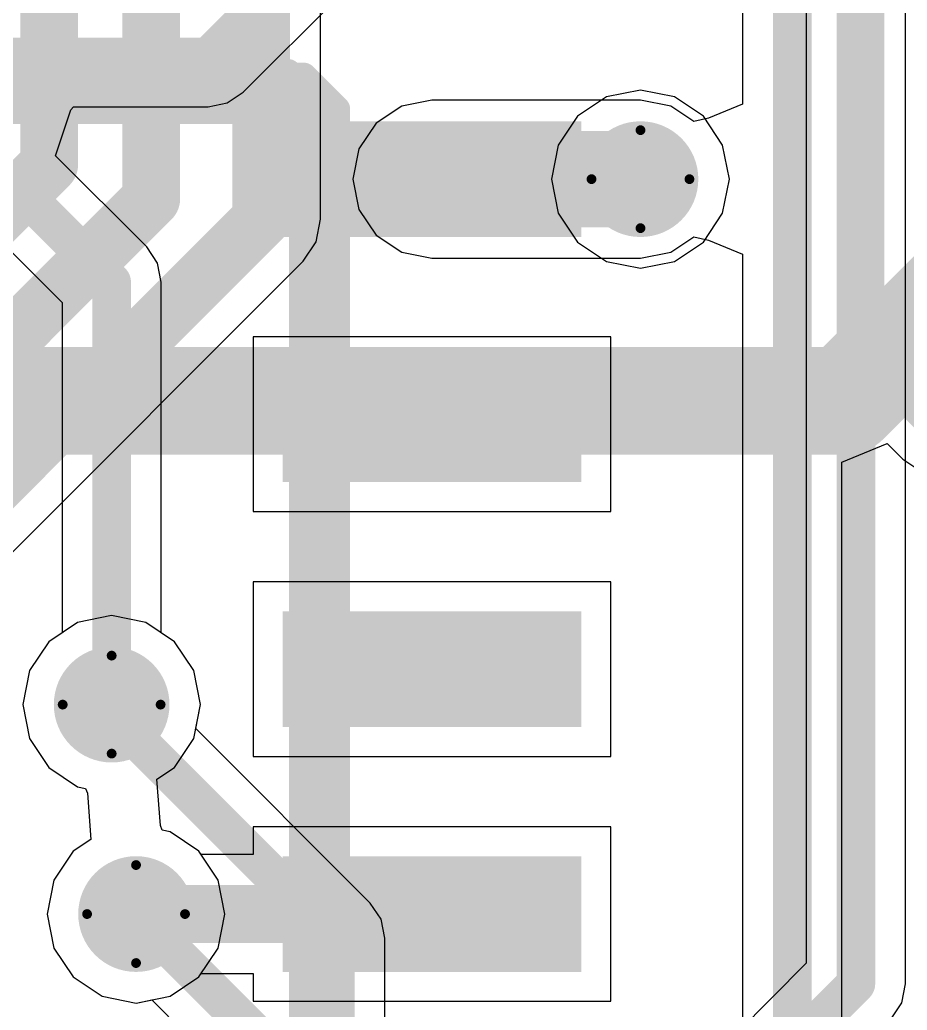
# Model space of a CAD drawing. Header units: millimetres. Extents: x -16 to 330, y -45 to 150.
# Drawn here: x 73.06 to 77.66, y 37.76 to 42.89 of the extents above; entities that cross this region are included whole.
import ezdxf

# ---------------------------------------------------------------- set-up
doc = ezdxf.new("R2010")
doc.units = ezdxf.units.MM
for name, color, linetype in [('BottomLayer', 5, 'Continuous'), ('BottomSolder', 6, 'Continuous'), ('DrillDrawing', 1, 'Continuous'), ('Mechanical13', 56, 'Continuous'), ('MidLayer1', 16, 'Continuous'), ('MidLayer2', 76, 'Continuous'), ('TopLayer', 1, 'Continuous'), ('TopOverlay', 2, 'Continuous'), ('TopPaste', 8, 'Continuous'), ('TopSolder', 216, 'Continuous'), ('ViaHoleLayer', 16, 'Continuous')]:
    doc.layers.add(name, color=color, linetype=linetype)

# ---------------------------------------------------------------- blocks, each defined once
blk = doc.blocks.new('14_SOIC_71')
at = {"layer": 'TopLayer'}
for points in [[(-3.475, 0.3), (-1.925, 0.3), (-1.925, -0.3), (-3.475, -0.3)], [(-3.475, -0.97), (-1.925, -0.97), (-1.925, -1.57), (-3.475, -1.57)], [(-3.475, -2.24), (-1.925, -2.24), (-1.925, -2.84), (-3.475, -2.84)], [(-3.475, -3.51), (-1.925, -3.51), (-1.925, -4.11), (-3.475, -4.11)]]:
    blk.add_hatch(color=1, dxfattribs=at).paths.add_polyline_path(points)
at = {"layer": 'TopPaste'}
for points in [[(-3.475, 0.3), (-1.925, 0.3), (-1.925, -0.3), (-3.475, -0.3)], [(-3.475, -0.97), (-1.925, -0.97), (-1.925, -1.57), (-3.475, -1.57)], [(-3.475, -2.24), (-1.925, -2.24), (-1.925, -2.84), (-3.475, -2.84)], [(-3.475, -3.51), (-1.925, -3.51), (-1.925, -4.11), (-3.475, -4.11)]]:
    blk.add_hatch(color=8, dxfattribs=at).paths.add_polyline_path(points)
at = {"layer": 'TopSolder'}
for points in [[(-3.475, 0.3), (-1.925, 0.3), (-1.925, -0.3), (-3.475, -0.3)], [(-3.475, -0.97), (-1.925, -0.97), (-1.925, -1.57), (-3.475, -1.57)], [(-3.475, -2.24), (-1.925, -2.24), (-1.925, -2.84), (-3.475, -2.84)], [(-3.475, -3.51), (-1.925, -3.51), (-1.925, -4.11), (-3.475, -4.11)]]:
    blk.add_hatch(color=216, dxfattribs=at).paths.add_polyline_path(points)
at = {"layer": 'TopOverlay', "const_width": 0.127}
for points in [[(-1.9558, -4.2188), (-1.9558, -4.3688)], [(2.032, -4.3688), (-1.9558, -4.3688)]]:
    blk.add_lwpolyline(points, dxfattribs=at)
at = {"layer": 'TopOverlay', "const_width": 0.0635}
for points in [[(-1.9875, -4.2188, 1), (-1.9241, -4.2188, 1)], [(-1.9875, -4.3688, 1), (-1.9241, -4.3688, 1)], [(-1.9875, -4.3688, 1), (-1.9241, -4.3688, 1)]]:
    blk.add_lwpolyline(points, format="xyb", close=True, dxfattribs=at)

msp = doc.modelspace()

# ---------------------------------------------------------------- hatches: boundary and pattern name
at = {"layer": 'BottomLayer'}
h = msp.add_hatch(color=5, dxfattribs=at)
edge = h.paths.add_edge_path()
edge.add_arc((76.2762, 42.0688), 0.3, 0, 360)
h = msp.add_hatch(color=5, dxfattribs=at)
edge = h.paths.add_edge_path()
edge.add_arc((73.533, 39.3446), 0.3, 0, 360)
h = msp.add_hatch(color=5, dxfattribs=at)
edge = h.paths.add_edge_path()
edge.add_arc((73.6595, 38.2588), 0.3, 0, 360)
at = {"layer": 'BottomSolder'}
h = msp.add_hatch(color=6, dxfattribs=at)
edge = h.paths.add_edge_path()
edge.add_arc((76.2762, 42.0688), 0.15, 0, 360)
h = msp.add_hatch(color=6, dxfattribs=at)
edge = h.paths.add_edge_path()
edge.add_arc((73.533, 39.3446), 0.15, 0, 360)
h = msp.add_hatch(color=6, dxfattribs=at)
edge = h.paths.add_edge_path()
edge.add_arc((73.6595, 38.2588), 0.15, 0, 360)
at = {"layer": 'MidLayer1'}
h = msp.add_hatch(color=16, dxfattribs=at)
edge = h.paths.add_edge_path()
edge.add_arc((76.2762, 42.0688), 0.3, 0, 360)
h = msp.add_hatch(color=16, dxfattribs=at)
edge = h.paths.add_edge_path()
edge.add_arc((73.533, 39.3446), 0.3, 0, 360)
h = msp.add_hatch(color=16, dxfattribs=at)
edge = h.paths.add_edge_path()
edge.add_arc((73.6595, 38.2588), 0.3, 0, 360)
at = {"layer": 'MidLayer2'}
h = msp.add_hatch(color=76, dxfattribs=at)
edge = h.paths.add_edge_path()
edge.add_arc((76.2762, 42.0688), 0.3, 0, 360)
h = msp.add_hatch(color=76, dxfattribs=at)
edge = h.paths.add_edge_path()
edge.add_arc((73.533, 39.3446), 0.3, 0, 360)
h = msp.add_hatch(color=76, dxfattribs=at)
edge = h.paths.add_edge_path()
edge.add_arc((73.6595, 38.2588), 0.3, 0, 360)
at = {"layer": 'TopLayer'}
h = msp.add_hatch(color=1, dxfattribs=at)
edge = h.paths.add_edge_path()
edge.add_arc((76.2762, 42.0688), 0.3, 0, 360)
h = msp.add_hatch(color=1, dxfattribs=at)
edge = h.paths.add_edge_path()
edge.add_arc((73.533, 39.3446), 0.3, 0, 360)
h = msp.add_hatch(color=1, dxfattribs=at)
edge = h.paths.add_edge_path()
edge.add_arc((73.6595, 38.2588), 0.3, 0, 360)
at = {"layer": 'TopSolder'}
h = msp.add_hatch(color=216, dxfattribs=at)
edge = h.paths.add_edge_path()
edge.add_arc((76.2762, 42.0688), 0.15, 0, 360)
h = msp.add_hatch(color=216, dxfattribs=at)
edge = h.paths.add_edge_path()
edge.add_arc((73.533, 39.3446), 0.15, 0, 360)
h = msp.add_hatch(color=216, dxfattribs=at)
edge = h.paths.add_edge_path()
edge.add_arc((73.6595, 38.2588), 0.15, 0, 360)
at = {"layer": 'ViaHoleLayer'}
h = msp.add_hatch(color=16, dxfattribs=at)
edge = h.paths.add_edge_path()
edge.add_arc((76.2762, 42.0688), 0.15, 0, 360)
h = msp.add_hatch(color=16, dxfattribs=at)
edge = h.paths.add_edge_path()
edge.add_arc((73.533, 39.3446), 0.15, 0, 360)
h = msp.add_hatch(color=16, dxfattribs=at)
edge = h.paths.add_edge_path()
edge.add_arc((73.6595, 38.2588), 0.15, 0, 360)

# ---------------------------------------------------------------- linework, layer by layer
at = {"layer": 'BottomLayer'}
for p, q in [((77.1364, 44.7967), (77.1364, 38.0034)), ((74.617, 41.8616), (74.617, 43.4462)), ((77.6511, 37.8968), (77.6511, 43.2587)), ((74.5935, 41.7436), (74.617, 41.8616)), ((74.617, 41.8616), (74.617, 41.8616)), ((74.5266, 41.6436), (74.5935, 41.7436)), ((71.6377, 38.7547), (74.5266, 41.6436)), ((74.5266, 41.6436), (74.5266, 41.6436)), ((73.533, 39.8059), (73.3565, 39.7708)), ((73.7095, 39.7708), (73.533, 39.8059)), ((73.3565, 39.7708), (73.2068, 39.6708)), ((73.8591, 39.6708), (73.7095, 39.7708)), ((73.2068, 39.6708), (73.1068, 39.5211)), ((73.9591, 39.5211), (73.8591, 39.6708)), ((73.1068, 39.5211), (73.0717, 39.3446)), ((73.9942, 39.3446), (73.9591, 39.5211)), ((73.0717, 39.3446), (73.1068, 39.1681)), ((73.9697, 39.2211), (73.9942, 39.3446)), ((74.8748, 38.3159), (73.9697, 39.2211)), ((73.1068, 39.1681), (73.2068, 39.0184)), ((73.2068, 39.0184), (73.3565, 38.9185)), ((73.3565, 38.9185), (73.3977, 38.9103)), ((73.3977, 38.9103), (73.4069, 38.886)), ((73.4069, 38.886), (73.4245, 38.6459)), ((73.4245, 38.6459), (73.3333, 38.585)), ((73.3333, 38.585), (73.2333, 38.4353)), ((73.2333, 38.4353), (73.1982, 38.2588)), ((74.9306, 38.2324), (74.8748, 38.3159)), ((73.1982, 38.2588), (73.2333, 38.0823)), ((74.9502, 38.1339), (74.9306, 38.2324)), ((74.9502, 35.119), (74.9502, 38.1339)), ((73.2333, 38.0823), (73.3333, 37.9326)), ((77.1364, 38.0034), (76.567, 37.4339)), ((73.3333, 37.9326), (73.4829, 37.8327)), ((77.6315, 37.7983), (77.6511, 37.8968)), ((73.4829, 37.8327), (73.6595, 37.7975)), ((73.6595, 37.7975), (73.7406, 37.8137)), ((73.7406, 37.8137), (74.037, 37.5173)), ((77.5758, 37.7148), (77.6315, 37.7983))]:
    msp.add_line(p, q, dxfattribs=at)
for points, const_width in [([(73.7383, 41.967), (73.7383, 48.9442)], 0.3), ([(73.2089, 42.144), (73.2089, 48.1244)], 0.3), ([(74.3086, 41.8616), (74.3086, 48.0339)], 0.3), ([(77.3938, 37.8968), (77.3938, 45.5422)], 0.2), ([(69.3166, 38.2517), (73.2089, 42.144)], 0.3), ([(69.8246, 38.0532), (73.7383, 41.967)], 0.3), ([(71.3294, 38.8824), (74.3086, 41.8616)], 0.3), ([(73.533, 39.2938), (73.533, 39.3446)], 0.2), ([(73.533, 39.2938), (74.6929, 38.1339)], 0.2), ([(73.6595, 38.2588), (74.2944, 37.6239)], 0.2), ([(74.6929, 35.119), (74.6929, 38.1339)], 0.2), ([(76.4858, 36.9888), (77.3938, 37.8968)], 0.2)]:
    msp.add_lwpolyline(points, dxfattribs=dict(at, const_width=const_width))
for points, const_width in [([(73.1339, 42.144, 1), (73.2839, 42.144, 1)], 0.15), ([(73.1339, 42.144, 1), (73.2839, 42.144, 1)], 0.15), ([(73.6633, 41.967, 1), (73.8133, 41.967, 1)], 0.15), ([(73.6633, 41.967, 1), (73.8133, 41.967, 1)], 0.15), ([(74.2336, 41.8616, 1), (74.3836, 41.8616, 1)], 0.15), ([(74.2336, 41.8616, 1), (74.3836, 41.8616, 1)], 0.15), ([(73.483, 39.3446, 1), (73.583, 39.3446, 1)], 0.1), ([(73.483, 39.2938, 1), (73.583, 39.2938, 1)], 0.1), ([(73.483, 39.2938, 1), (73.583, 39.2938, 1)], 0.1), ([(73.6095, 38.2588, 1), (73.7095, 38.2588, 1)], 0.1), ([(74.6429, 38.1339, 1), (74.7429, 38.1339, 1)], 0.1), ([(74.6429, 38.1339, 1), (74.7429, 38.1339, 1)], 0.1), ([(77.3438, 37.8968, 1), (77.4438, 37.8968, 1)], 0.1), ([(77.3438, 37.8968, 1), (77.4438, 37.8968, 1)], 0.1)]:
    msp.add_lwpolyline(points, format="xyb", close=True, dxfattribs=dict(at, const_width=const_width))
at = {"layer": 'DrillDrawing', "const_width": 0.0508}
for points in [[(76.0222, 42.0688), (76.2762, 42.3228)], [(76.2762, 42.3228), (76.5302, 42.0688)], [(76.0222, 42.0688), (76.2762, 41.8148)], [(76.2762, 41.8148), (76.5302, 42.0688)], [(73.279, 39.3446), (73.533, 39.5986)], [(73.533, 39.5986), (73.787, 39.3446)], [(73.279, 39.3446), (73.533, 39.0906)], [(73.533, 39.0906), (73.787, 39.3446)], [(73.4055, 38.2588), (73.6595, 38.5128)], [(73.6595, 38.5128), (73.9135, 38.2588)], [(73.4055, 38.2588), (73.6595, 38.0048)], [(73.6595, 38.0048), (73.9135, 38.2588)]]:
    msp.add_lwpolyline(points, dxfattribs=at)
at = {"layer": 'DrillDrawing', "const_width": 0.0254}
for points in [[(76.2635, 42.3228, 1), (76.2889, 42.3228, 1)], [(76.2635, 42.3228, 1), (76.2889, 42.3228, 1)], [(76.0095, 42.0688, 1), (76.0349, 42.0688, 1)], [(76.0095, 42.0688, 1), (76.0349, 42.0688, 1)], [(76.5175, 42.0688, 1), (76.5429, 42.0688, 1)], [(76.5175, 42.0688, 1), (76.5429, 42.0688, 1)], [(76.2635, 41.8148, 1), (76.2889, 41.8148, 1)], [(76.2635, 41.8148, 1), (76.2889, 41.8148, 1)], [(73.5203, 39.5986, 1), (73.5457, 39.5986, 1)], [(73.5203, 39.5986, 1), (73.5457, 39.5986, 1)], [(73.2663, 39.3446, 1), (73.2917, 39.3446, 1)], [(73.2663, 39.3446, 1), (73.2917, 39.3446, 1)], [(73.7743, 39.3446, 1), (73.7997, 39.3446, 1)], [(73.7743, 39.3446, 1), (73.7997, 39.3446, 1)], [(73.5203, 39.0906, 1), (73.5457, 39.0906, 1)], [(73.5203, 39.0906, 1), (73.5457, 39.0906, 1)], [(73.6468, 38.5128, 1), (73.6722, 38.5128, 1)], [(73.6468, 38.5128, 1), (73.6722, 38.5128, 1)], [(73.3928, 38.2588, 1), (73.4182, 38.2588, 1)], [(73.3928, 38.2588, 1), (73.4182, 38.2588, 1)], [(73.9008, 38.2588, 1), (73.9262, 38.2588, 1)], [(73.9008, 38.2588, 1), (73.9262, 38.2588, 1)], [(73.6468, 38.0048, 1), (73.6722, 38.0048, 1)], [(73.6468, 38.0048, 1), (73.6722, 38.0048, 1)]]:
    msp.add_lwpolyline(points, format="xyb", close=True, dxfattribs=at)
at = {"layer": 'Mechanical13', "const_width": 0.127}
for points in [[(70.9812, 42.6088), (74.5312, 42.6088)], [(74.4363, 42.419), (74.5312, 42.6088)], [(74.5312, 42.6088), (74.7062, 42.4338)], [(71.0187, 42.5338), (74.4937, 42.5338)], [(74.4937, 42.5338), (74.6312, 42.3963)], [(71.0762, 42.419), (74.4363, 42.419)], [(74.4363, 42.419), (74.5164, 42.3389)], [(74.5164, 42.3389), (74.7062, 42.4338)], [(74.7062, 42.2738), (74.7062, 42.4338)], [(74.6312, 34.1213), (74.6312, 42.3963)], [(74.5164, 34.1787), (74.5164, 42.3389)], [(74.6312, 42.2738), (75.0062, 42.2738)], [(75.0062, 42.2738), (75.3062, 42.2738)], [(75.0062, 41.8638), (75.0062, 42.2738)], [(75.3062, 42.2738), (75.4062, 42.2738)], [(75.3062, 41.8638), (75.3062, 42.2738)], [(75.4062, 42.2738), (75.7562, 42.2738)], [(75.4062, 41.8638), (75.4062, 42.2738)], [(75.7562, 41.8638), (75.7562, 42.2738)], [(74.6312, 41.8638), (75.0062, 41.8638)], [(74.7062, 41.0038), (74.7062, 41.8638)], [(75.0062, 41.8638), (75.3062, 41.8638)], [(75.3062, 41.8638), (75.4062, 41.8638)], [(75.4062, 41.8638), (75.7562, 41.8638)], [(74.6312, 41.0038), (75.0062, 41.0038)], [(75.0062, 41.0038), (75.3062, 41.0038)], [(75.0062, 40.5938), (75.0062, 41.0038)], [(75.3062, 41.0038), (75.4062, 41.0038)], [(75.3062, 40.5938), (75.3062, 41.0038)], [(75.4062, 41.0038), (75.7562, 41.0038)], [(75.4062, 40.5938), (75.4062, 41.0038)], [(75.7562, 40.5938), (75.7562, 41.0038)], [(74.6312, 40.5938), (75.0062, 40.5938)], [(74.7062, 39.7338), (74.7062, 40.5938)], [(75.0062, 40.5938), (75.3062, 40.5938)], [(75.3062, 40.5938), (75.4062, 40.5938)], [(75.4062, 40.5938), (75.7562, 40.5938)], [(74.6312, 39.7338), (75.0062, 39.7338)], [(75.0062, 39.7338), (75.3062, 39.7338)], [(75.0062, 39.3238), (75.0062, 39.7338)], [(75.3062, 39.7338), (75.4062, 39.7338)], [(75.3062, 39.3238), (75.3062, 39.7338)], [(75.4062, 39.7338), (75.7562, 39.7338)], [(75.4062, 39.3238), (75.4062, 39.7338)], [(75.7562, 39.3238), (75.7562, 39.7338)], [(74.6312, 39.3238), (75.0062, 39.3238)], [(74.7062, 38.4638), (74.7062, 39.3238)], [(75.0062, 39.3238), (75.3062, 39.3238)], [(75.3062, 39.3238), (75.4062, 39.3238)], [(75.4062, 39.3238), (75.7562, 39.3238)], [(74.6312, 38.4638), (75.0062, 38.4638)], [(75.0062, 38.4638), (75.3062, 38.4638)], [(75.0062, 38.0538), (75.0062, 38.4638)], [(75.3062, 38.4638), (75.4062, 38.4638)], [(75.3062, 38.0538), (75.3062, 38.4638)], [(75.4062, 38.4638), (75.7562, 38.4638)], [(75.4062, 38.0538), (75.4062, 38.4638)], [(75.7562, 38.0538), (75.7562, 38.4638)], [(74.6312, 38.0538), (75.0062, 38.0538)], [(74.7062, 37.1938), (74.7062, 38.0538)], [(75.0062, 38.0538), (75.3062, 38.0538)], [(75.3062, 38.0538), (75.4062, 38.0538)], [(75.4062, 38.0538), (75.7562, 38.0538)]]:
    msp.add_lwpolyline(points, dxfattribs=at)
at = {"layer": 'Mechanical13', "const_width": 0.0635}
for points in [[(74.4995, 42.6088, 1), (74.563, 42.6088, 1)], [(74.4995, 42.6088, 1), (74.563, 42.6088, 1)], [(74.4995, 42.6088, 1), (74.563, 42.6088, 1)], [(74.462, 42.5338, 1), (74.5255, 42.5338, 1)], [(74.462, 42.5338, 1), (74.5255, 42.5338, 1)], [(74.4046, 42.419, 1), (74.4681, 42.419, 1)], [(74.4046, 42.419, 1), (74.4681, 42.419, 1)], [(74.4046, 42.419, 1), (74.4681, 42.419, 1)], [(74.6745, 42.4338, 1), (74.738, 42.4338, 1)], [(74.6745, 42.4338, 1), (74.738, 42.4338, 1)], [(74.6745, 42.4338, 1), (74.738, 42.4338, 1)], [(74.5995, 42.3963, 1), (74.663, 42.3963, 1)], [(74.5995, 42.3963, 1), (74.663, 42.3963, 1)], [(74.4847, 42.3389, 1), (74.5482, 42.3389, 1)], [(74.4847, 42.3389, 1), (74.5482, 42.3389, 1)], [(74.4847, 42.3389, 1), (74.5482, 42.3389, 1)], [(74.5995, 42.2738, 1), (74.663, 42.2738, 1)], [(74.6745, 42.2738, 1), (74.738, 42.2738, 1)], [(74.9745, 42.2738, 1), (75.038, 42.2738, 1)], [(74.9745, 42.2738, 1), (75.038, 42.2738, 1)], [(74.9745, 42.2738, 1), (75.038, 42.2738, 1)], [(75.2745, 42.2738, 1), (75.338, 42.2738, 1)], [(75.2745, 42.2738, 1), (75.338, 42.2738, 1)], [(75.2745, 42.2738, 1), (75.338, 42.2738, 1)], [(75.3745, 42.2738, 1), (75.438, 42.2738, 1)], [(75.3745, 42.2738, 1), (75.438, 42.2738, 1)], [(75.3745, 42.2738, 1), (75.438, 42.2738, 1)], [(75.7245, 42.2738, 1), (75.788, 42.2738, 1)], [(75.7245, 42.2738, 1), (75.788, 42.2738, 1)], [(74.5995, 41.8638, 1), (74.663, 41.8638, 1)], [(74.6745, 41.8638, 1), (74.738, 41.8638, 1)], [(74.9745, 41.8638, 1), (75.038, 41.8638, 1)], [(74.9745, 41.8638, 1), (75.038, 41.8638, 1)], [(74.9745, 41.8638, 1), (75.038, 41.8638, 1)], [(75.2745, 41.8638, 1), (75.338, 41.8638, 1)], [(75.2745, 41.8638, 1), (75.338, 41.8638, 1)], [(75.2745, 41.8638, 1), (75.338, 41.8638, 1)], [(75.3745, 41.8638, 1), (75.438, 41.8638, 1)], [(75.3745, 41.8638, 1), (75.438, 41.8638, 1)], [(75.3745, 41.8638, 1), (75.438, 41.8638, 1)], [(75.7245, 41.8638, 1), (75.788, 41.8638, 1)], [(75.7245, 41.8638, 1), (75.788, 41.8638, 1)], [(74.5995, 41.0038, 1), (74.663, 41.0038, 1)], [(74.6745, 41.0038, 1), (74.738, 41.0038, 1)], [(74.9745, 41.0038, 1), (75.038, 41.0038, 1)], [(74.9745, 41.0038, 1), (75.038, 41.0038, 1)], [(74.9745, 41.0038, 1), (75.038, 41.0038, 1)], [(75.2745, 41.0038, 1), (75.338, 41.0038, 1)], [(75.2745, 41.0038, 1), (75.338, 41.0038, 1)], [(75.2745, 41.0038, 1), (75.338, 41.0038, 1)], [(75.3745, 41.0038, 1), (75.438, 41.0038, 1)], [(75.3745, 41.0038, 1), (75.438, 41.0038, 1)], [(75.3745, 41.0038, 1), (75.438, 41.0038, 1)], [(75.7245, 41.0038, 1), (75.788, 41.0038, 1)], [(75.7245, 41.0038, 1), (75.788, 41.0038, 1)], [(74.5995, 40.5938, 1), (74.663, 40.5938, 1)], [(74.6745, 40.5938, 1), (74.738, 40.5938, 1)], [(74.9745, 40.5938, 1), (75.038, 40.5938, 1)], [(74.9745, 40.5938, 1), (75.038, 40.5938, 1)], [(74.9745, 40.5938, 1), (75.038, 40.5938, 1)], [(75.2745, 40.5938, 1), (75.338, 40.5938, 1)], [(75.2745, 40.5938, 1), (75.338, 40.5938, 1)], [(75.2745, 40.5938, 1), (75.338, 40.5938, 1)], [(75.3745, 40.5938, 1), (75.438, 40.5938, 1)], [(75.3745, 40.5938, 1), (75.438, 40.5938, 1)], [(75.3745, 40.5938, 1), (75.438, 40.5938, 1)], [(75.7245, 40.5938, 1), (75.788, 40.5938, 1)], [(75.7245, 40.5938, 1), (75.788, 40.5938, 1)], [(74.5995, 39.7338, 1), (74.663, 39.7338, 1)], [(74.6745, 39.7338, 1), (74.738, 39.7338, 1)], [(74.9745, 39.7338, 1), (75.038, 39.7338, 1)], [(74.9745, 39.7338, 1), (75.038, 39.7338, 1)], [(74.9745, 39.7338, 1), (75.038, 39.7338, 1)], [(75.2745, 39.7338, 1), (75.338, 39.7338, 1)], [(75.2745, 39.7338, 1), (75.338, 39.7338, 1)], [(75.2745, 39.7338, 1), (75.338, 39.7338, 1)], [(75.3745, 39.7338, 1), (75.438, 39.7338, 1)], [(75.3745, 39.7338, 1), (75.438, 39.7338, 1)], [(75.3745, 39.7338, 1), (75.438, 39.7338, 1)], [(75.7245, 39.7338, 1), (75.788, 39.7338, 1)], [(75.7245, 39.7338, 1), (75.788, 39.7338, 1)], [(74.5995, 39.3238, 1), (74.663, 39.3238, 1)], [(74.6745, 39.3238, 1), (74.738, 39.3238, 1)], [(74.9745, 39.3238, 1), (75.038, 39.3238, 1)], [(74.9745, 39.3238, 1), (75.038, 39.3238, 1)], [(74.9745, 39.3238, 1), (75.038, 39.3238, 1)], [(75.2745, 39.3238, 1), (75.338, 39.3238, 1)], [(75.2745, 39.3238, 1), (75.338, 39.3238, 1)], [(75.2745, 39.3238, 1), (75.338, 39.3238, 1)], [(75.3745, 39.3238, 1), (75.438, 39.3238, 1)], [(75.3745, 39.3238, 1), (75.438, 39.3238, 1)], [(75.3745, 39.3238, 1), (75.438, 39.3238, 1)], [(75.7245, 39.3238, 1), (75.788, 39.3238, 1)], [(75.7245, 39.3238, 1), (75.788, 39.3238, 1)], [(74.5995, 38.4638, 1), (74.663, 38.4638, 1)], [(74.6745, 38.4638, 1), (74.738, 38.4638, 1)], [(74.9745, 38.4638, 1), (75.038, 38.4638, 1)], [(74.9745, 38.4638, 1), (75.038, 38.4638, 1)], [(74.9745, 38.4638, 1), (75.038, 38.4638, 1)], [(75.2745, 38.4638, 1), (75.338, 38.4638, 1)], [(75.2745, 38.4638, 1), (75.338, 38.4638, 1)], [(75.2745, 38.4638, 1), (75.338, 38.4638, 1)], [(75.3745, 38.4638, 1), (75.438, 38.4638, 1)], [(75.3745, 38.4638, 1), (75.438, 38.4638, 1)], [(75.3745, 38.4638, 1), (75.438, 38.4638, 1)], [(75.7245, 38.4638, 1), (75.788, 38.4638, 1)], [(75.7245, 38.4638, 1), (75.788, 38.4638, 1)], [(74.5995, 38.0538, 1), (74.663, 38.0538, 1)], [(74.6745, 38.0538, 1), (74.738, 38.0538, 1)], [(74.9745, 38.0538, 1), (75.038, 38.0538, 1)], [(74.9745, 38.0538, 1), (75.038, 38.0538, 1)], [(74.9745, 38.0538, 1), (75.038, 38.0538, 1)], [(75.2745, 38.0538, 1), (75.338, 38.0538, 1)], [(75.2745, 38.0538, 1), (75.338, 38.0538, 1)], [(75.2745, 38.0538, 1), (75.338, 38.0538, 1)], [(75.3745, 38.0538, 1), (75.438, 38.0538, 1)], [(75.3745, 38.0538, 1), (75.438, 38.0538, 1)], [(75.3745, 38.0538, 1), (75.438, 38.0538, 1)], [(75.7245, 38.0538, 1), (75.788, 38.0538, 1)], [(75.7245, 38.0538, 1), (75.788, 38.0538, 1)]]:
    msp.add_lwpolyline(points, format="xyb", close=True, dxfattribs=at)
at = {"layer": 'MidLayer1'}
for p, q in [((76.2762, 42.5301), (76.0997, 42.495)), ((76.4527, 42.495), (76.2762, 42.5301)), ((76.0997, 42.495), (75.95, 42.395)), ((76.6023, 42.395), (76.4527, 42.495)), ((75.95, 42.395), (75.85, 42.2453)), ((76.7023, 42.2453), (76.6023, 42.395)), ((75.85, 42.2453), (75.8149, 42.0688)), ((76.7374, 42.0688), (76.7023, 42.2453)), ((75.8149, 42.0688), (75.85, 41.8923)), ((76.7023, 41.8923), (76.7374, 42.0688)), ((75.85, 41.8923), (75.95, 41.7426)), ((76.6023, 41.7426), (76.7023, 41.8923)), ((75.95, 41.7426), (76.0997, 41.6427)), ((76.4527, 41.6427), (76.6023, 41.7426)), ((76.0997, 41.6427), (76.2762, 41.6075)), ((76.2762, 41.6075), (76.4527, 41.6427)), ((73.533, 39.8059), (73.3565, 39.7708)), ((73.7095, 39.7708), (73.533, 39.8059)), ((73.3565, 39.7708), (73.2068, 39.6708)), ((73.8591, 39.6708), (73.7095, 39.7708)), ((73.2068, 39.6708), (73.1068, 39.5211)), ((73.9591, 39.5211), (73.8591, 39.6708)), ((73.1068, 39.5211), (73.0717, 39.3446)), ((73.9942, 39.3446), (73.9591, 39.5211)), ((73.0717, 39.3446), (73.1068, 39.1681)), ((73.9591, 39.1681), (73.9942, 39.3446)), ((73.1068, 39.1681), (73.2068, 39.0184)), ((73.8591, 39.0184), (73.9591, 39.1681)), ((73.2068, 39.0184), (73.3565, 38.9185)), ((73.7679, 38.9575), (73.8591, 39.0184)), ((73.7856, 38.7174), (73.7679, 38.9575)), ((73.3565, 38.9185), (73.3977, 38.9103)), ((73.3977, 38.9103), (73.4069, 38.886)), ((73.4069, 38.886), (73.4245, 38.6459)), ((73.7947, 38.6932), (73.7856, 38.7174)), ((73.836, 38.685), (73.7947, 38.6932)), ((73.9856, 38.585), (73.836, 38.685)), ((73.4245, 38.6459), (73.3333, 38.585)), ((73.3333, 38.585), (73.2333, 38.4353)), ((74.0856, 38.4353), (73.9856, 38.585)), ((73.2333, 38.4353), (73.1982, 38.2588)), ((74.1207, 38.2588), (74.0856, 38.4353)), ((73.1982, 38.2588), (73.2333, 38.0823)), ((74.0856, 38.0823), (74.1207, 38.2588)), ((73.2333, 38.0823), (73.3333, 37.9326)), ((73.9856, 37.9326), (74.0856, 38.0823)), ((73.3333, 37.9326), (73.4829, 37.8327)), ((73.836, 37.8327), (73.9856, 37.9326)), ((73.4829, 37.8327), (73.6595, 37.7975)), ((73.6595, 37.7975), (73.836, 37.8327))]:
    msp.add_line(p, q, dxfattribs=at)
at = {"layer": 'MidLayer1', "const_width": 0.5588}
for points in [[(77.3393, 40.9194), (78.2, 41.7801)], [(69.8557, 40.9194), (77.3393, 40.9194)]]:
    msp.add_lwpolyline(points, dxfattribs=at)
at = {"layer": 'MidLayer1', "const_width": 0.2794}
msp.add_lwpolyline([(77.1996, 40.9194, 1), (77.479, 40.9194, 1)], format="xyb", close=True, dxfattribs=at)
msp.add_lwpolyline([(77.1996, 40.9194, 1), (77.479, 40.9194, 1)], format="xyb", close=True, dxfattribs=at)
at = {"layer": 'MidLayer2'}
for p, q in [((73.533, 39.8059), (73.3565, 39.7708)), ((73.7095, 39.7708), (73.533, 39.8059)), ((73.3565, 39.7708), (73.2068, 39.6708)), ((73.8591, 39.6708), (73.7095, 39.7708)), ((73.2068, 39.6708), (73.1068, 39.5211)), ((73.9591, 39.5211), (73.8591, 39.6708)), ((73.1068, 39.5211), (73.0717, 39.3446)), ((73.9942, 39.3446), (73.9591, 39.5211)), ((73.0717, 39.3446), (73.1068, 39.1681)), ((73.9591, 39.1681), (73.9942, 39.3446)), ((73.1068, 39.1681), (73.2068, 39.0184)), ((73.8591, 39.0184), (73.9591, 39.1681)), ((73.2068, 39.0184), (73.3565, 38.9185)), ((73.7679, 38.9575), (73.8591, 39.0184)), ((73.7856, 38.7174), (73.7679, 38.9575)), ((73.3565, 38.9185), (73.3977, 38.9103)), ((73.3977, 38.9103), (73.4069, 38.886)), ((73.4069, 38.886), (73.4245, 38.6459)), ((73.7947, 38.6932), (73.7856, 38.7174)), ((73.836, 38.685), (73.7947, 38.6932)), ((73.9856, 38.585), (73.836, 38.685)), ((73.4245, 38.6459), (73.3333, 38.585)), ((73.3333, 38.585), (73.2333, 38.4353)), ((74.0856, 38.4353), (73.9856, 38.585)), ((73.2333, 38.4353), (73.1982, 38.2588)), ((74.1207, 38.2588), (74.0856, 38.4353)), ((73.1982, 38.2588), (73.2333, 38.0823)), ((74.0856, 38.0823), (74.1207, 38.2588)), ((73.2333, 38.0823), (73.3333, 37.9326)), ((73.9856, 37.9326), (74.0856, 38.0823)), ((73.3333, 37.9326), (73.4829, 37.8327)), ((73.836, 37.8327), (73.9856, 37.9326)), ((73.4829, 37.8327), (73.6595, 37.7975)), ((73.6595, 37.7975), (73.836, 37.8327))]:
    msp.add_line(p, q, dxfattribs=at)
at = {"layer": 'TopLayer'}
for p, q in [((76.8062, 44.4474), (76.8062, 42.457)), ((74.2158, 42.5199), (75.1097, 43.4137)), ((74.1323, 42.4641), (74.2158, 42.5199)), ((74.0339, 42.4445), (74.1323, 42.4641)), ((75.1944, 42.4791), (75.0374, 42.4479)), ((76.2762, 42.4791), (75.1944, 42.4791)), ((76.4332, 42.4479), (76.2762, 42.4791)), ((73.2418, 42.1905), (73.3217, 42.4285)), ((73.3217, 42.4285), (73.3343, 42.4445)), ((73.3343, 42.4445), (74.0339, 42.4445)), ((75.0374, 42.4479), (74.9043, 42.3589)), ((76.5522, 42.3683), (76.4332, 42.4479)), ((76.8062, 42.457), (76.6292, 42.3847)), ((76.6292, 42.3847), (76.5522, 42.3683)), ((74.9043, 42.3589), (74.8154, 42.2258)), ((74.8154, 42.2258), (74.7842, 42.0688)), ((73.715, 41.7173), (73.2418, 42.1905)), ((74.7842, 42.0688), (74.8154, 41.9118)), ((74.8154, 41.9118), (74.9043, 41.7787)), ((72.8929, 41.8115), (73.2756, 41.4287)), ((74.9043, 41.7787), (75.0374, 41.6898)), ((76.4332, 41.6898), (76.5522, 41.7693)), ((76.5522, 41.7693), (76.6292, 41.753)), ((76.6292, 41.753), (76.8062, 41.6806)), ((73.7707, 41.6338), (73.715, 41.7173)), ((75.0374, 41.6898), (75.1944, 41.6585)), ((75.1944, 41.6585), (76.2762, 41.6585)), ((76.2762, 41.6585), (76.4332, 41.6898)), ((76.8062, 41.6806), (76.8062, 37.601)), ((73.7903, 41.5353), (73.7707, 41.6338)), ((73.7903, 39.7168), (73.7903, 41.5353)), ((73.2756, 41.4287), (73.2756, 39.7168)), ((76.1218, 41.2512), (74.267, 41.2512)), ((74.267, 41.2512), (74.267, 40.3464)), ((76.1218, 40.3464), (76.1218, 41.2512)), ((77.3209, 40.6013), (77.5556, 40.6985)), ((77.5556, 40.6985), (77.6372, 40.6168)), ((77.6372, 40.6168), (77.7207, 40.5611)), ((77.3209, 36.5302), (77.3209, 40.6013)), ((74.267, 40.3464), (76.1218, 40.3464)), ((76.1218, 39.9812), (74.267, 39.9812)), ((74.267, 39.9812), (74.267, 39.0764)), ((76.1218, 39.0764), (76.1218, 39.9812)), ((73.2756, 39.7168), (73.2068, 39.6708)), ((73.8591, 39.6708), (73.7903, 39.7168)), ((73.2068, 39.6708), (73.1068, 39.5211)), ((73.9591, 39.5211), (73.8591, 39.6708)), ((73.1068, 39.5211), (73.0717, 39.3446)), ((73.9942, 39.3446), (73.9591, 39.5211)), ((73.0717, 39.3446), (73.1068, 39.1681)), ((73.9591, 39.1681), (73.9942, 39.3446)), ((73.1068, 39.1681), (73.2068, 39.0184)), ((73.8591, 39.0184), (73.9591, 39.1681)), ((74.267, 39.0764), (76.1218, 39.0764)), ((73.2068, 39.0184), (73.3565, 38.9185)), ((73.7679, 38.9575), (73.8591, 39.0184)), ((73.7856, 38.7174), (73.7679, 38.9575)), ((73.3565, 38.9185), (73.3977, 38.9103)), ((73.3977, 38.9103), (73.4069, 38.886)), ((73.4069, 38.886), (73.4245, 38.6459)), ((73.7947, 38.6932), (73.7856, 38.7174)), ((73.836, 38.685), (73.7947, 38.6932)), ((73.9856, 38.585), (73.836, 38.685)), ((76.1218, 38.7112), (74.267, 38.7112)), ((74.267, 38.7112), (74.267, 38.5671)), ((76.1218, 37.8064), (76.1218, 38.7112)), ((73.4245, 38.6459), (73.3333, 38.585)), ((73.3333, 38.585), (73.2333, 38.4353)), ((73.9975, 38.5671), (73.9856, 38.585)), ((74.267, 38.5671), (73.9975, 38.5671)), ((73.2333, 38.4353), (73.1982, 38.2588)), ((73.1982, 38.2588), (73.2333, 38.0823)), ((73.2333, 38.0823), (73.3333, 37.9326)), ((73.9856, 37.9326), (73.9975, 37.9505)), ((73.9975, 37.9505), (74.267, 37.9505)), ((74.267, 37.9505), (74.267, 37.8064)), ((73.3333, 37.9326), (73.4829, 37.8327)), ((73.836, 37.8327), (73.9856, 37.9326)), ((73.4829, 37.8327), (73.6595, 37.7975)), ((73.6595, 37.7975), (73.836, 37.8327)), ((74.267, 37.8064), (76.1218, 37.8064))]:
    msp.add_line(p, q, dxfattribs=at)
for points, const_width in [([(77.0636, 36.4236), (77.0636, 52.268)], 0.2), ([(77.4414, 41.1766), (77.4414, 51.127)], 0.2), ([(74.0339, 42.7018), (75.1908, 43.8588)], 0.2), ([(68.5444, 42.7018), (74.0339, 42.7018)], 0.2), ([(75.1944, 42.0688), (76.2762, 42.0688)], 0.5), ([(69.7944, 42.0688), (72.9995, 42.0688)], 0.2), ([(72.9995, 42.0688), (73.533, 41.5353)], 0.2), ([(73.533, 39.3446), (73.533, 41.5353)], 0.2), ([(77.4414, 41.1766), (77.8192, 40.7988)], 0.2), ([(73.6595, 38.2588), (75.1944, 38.2588)], 0.3)]:
    msp.add_lwpolyline(points, dxfattribs=dict(at, const_width=const_width))
for points, const_width in [([(73.9839, 42.7018, 1), (74.0839, 42.7018, 1)], 0.1), ([(73.9839, 42.7018, 1), (74.0839, 42.7018, 1)], 0.1), ([(75.0694, 42.0688, 1), (75.3194, 42.0688, 1)], 0.25), ([(76.1512, 42.0688, 1), (76.4012, 42.0688, 1)], 0.25), ([(72.9495, 42.0688, 1), (73.0495, 42.0688, 1)], 0.1), ([(72.9495, 42.0688, 1), (73.0495, 42.0688, 1)], 0.1), ([(73.483, 41.5353, 1), (73.583, 41.5353, 1)], 0.1), ([(73.483, 41.5353, 1), (73.583, 41.5353, 1)], 0.1), ([(77.3914, 41.1766, 1), (77.4914, 41.1766, 1)], 0.1), ([(77.3914, 41.1766, 1), (77.4914, 41.1766, 1)], 0.1), ([(73.483, 39.3446, 1), (73.583, 39.3446, 1)], 0.1), ([(73.5845, 38.2588, 1), (73.7345, 38.2588, 1)], 0.15), ([(75.1194, 38.2588, 1), (75.2694, 38.2588, 1)], 0.15)]:
    msp.add_lwpolyline(points, format="xyb", close=True, dxfattribs=dict(at, const_width=const_width))

# ---------------------------------------------------------------- block references
at = {"rotation": 180}
msp.add_blockref('14_SOIC_71', (72.4944, 38.2588), dxfattribs=at)

doc.saveas('drawing.dxf')
